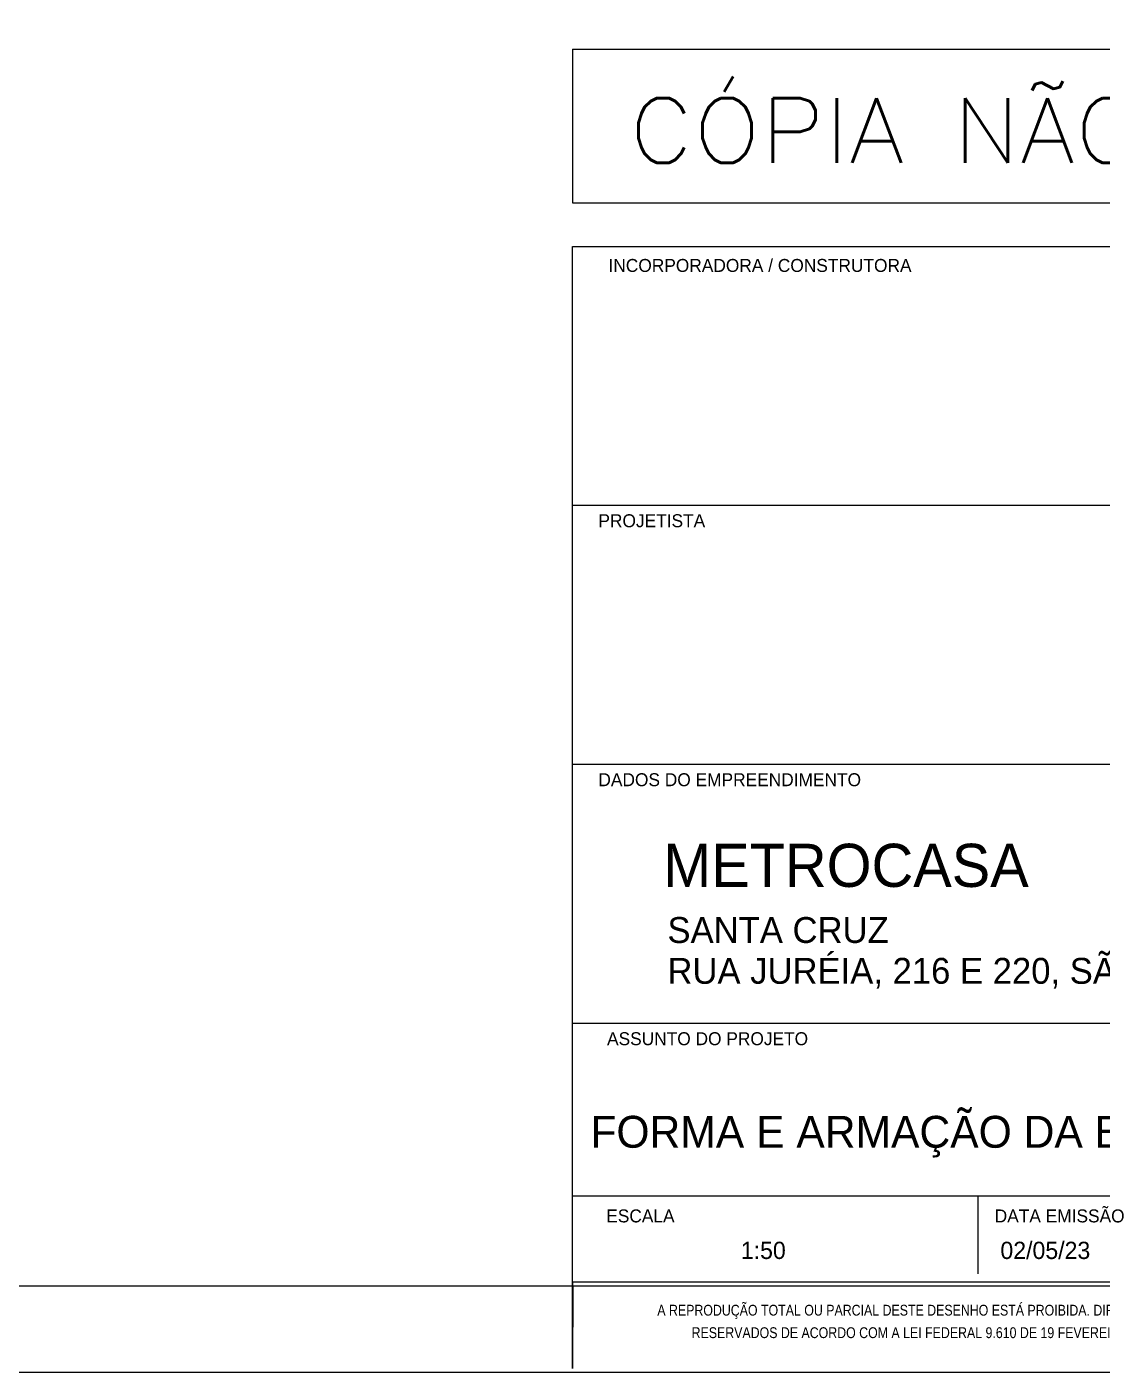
# Model space of a CAD drawing. Extents: x 0 to 84.1, y 0 to 59.4.
# Drawn here: x 59.24 to 71.69, y 0 to 15.58 of the extents above; entities that cross this region are included whole.
import ezdxf

# ---------------------------------------------------------------- set-up
doc = ezdxf.new("R2010")
doc.units = 0
doc.header["$MEASUREMENT"] = 0
doc.layers.get('0').update_dxf_attribs({"linetype": 'CONTINUOUS'})
for name, color, linetype in [('ARQ-MAR', 2, 'CONTINUOUS'), ('ARQ_CAR', 7, 'CONTINUOUS'), ('ARQ_CAR-TXT', 7, 'CONTINUOUS'), ('ARQ_FOLHA', 7, 'CONTINUOUS'), ('ARQ_TXT-2', 2, 'CONTINUOUS'), ('ARQ_TXT-4', 4, 'CONTINUOUS'), ('PENA_02', 2, 'CONTINUOUS'), ('PSG-NV1-HTC-251', 251, 'CONTINUOUS'), ('xx-folha', 7, 'CONTINUOUS')]:
    doc.layers.add(name, color=color, linetype=linetype)
doc.styles.add('01-MILLEU', font='GOTHIC.TTF')
doc.styles.add('CARIMBO', font='romans.shx', dxfattribs={"height": 30})
doc.styles.add('R300', font='SIMPLEX.SHX', dxfattribs={"width": 1.1, "height": 5.5})

msp = doc.modelspace()

# ---------------------------------------------------------------- linework, layer by layer
at = {"color": 5, "linetype": 'Continuous'}
for p, q in [((65.56, 15.324), (65.56, 13.545)), ((65.56, 15.324), (82.56, 15.324)), ((65.56, 13.545), (82.56, 13.545))]:
    msp.add_line(p, q, dxfattribs=at)
at = {"layer": 'ARQ-MAR', "color": 5}
msp.add_line((65.759, 2.04), (79.56, 2.04), dxfattribs=at)
at = {"layer": 'ARQ_CAR', "color": 5}
msp.add_lwpolyline([(65.56, 1.04), (65.56, 13.04), (83.06, 13.04), (83.06, 1.04)], close=True, dxfattribs=at)
for points in [[(83.06, 10.04), (65.56, 10.04)], [(83.06, 7.04), (65.56, 7.04)], [(65.56, 4.04), (83.06, 4.04)], [(65.56, 2.04), (79.56, 2.04)]]:
    msp.add_lwpolyline(points, dxfattribs=at)
at = {"layer": 'ARQ_CAR', "color": 3}
msp.add_lwpolyline([(70.259, 1.14), (70.259, 2.04)], dxfattribs=at)
at = {"layer": 'ARQ_FOLHA', "color": 1}
for p, q in [((65.56, 1.04), (65.56, 0.09)), ((65.56, 0.09), (65.56, 1.04)), ((65.561, 0.99), (65.56, 0.04)), ((65.561, 0.99), (65.56, 0.04)), ((65.56, 0.04), (65.561, 0.99))]:
    msp.add_line(p, q, dxfattribs=at)
for points in [[(0, 0), (84.1, 0), (84.1, 59.4), (0, 59.4)], [(2.5, 1), (83.1, 1), (83.1, 58.4), (2.5, 58.4)]]:
    msp.add_lwpolyline(points, close=True, dxfattribs=at)
at = {"layer": 'PENA_02', "linetype": 'Continuous'}
msp.add_lwpolyline([(0, 0), (84.1, 0), (84.1, 59.4), (0, 59.4), (0, 0)], dxfattribs=at)
msp.add_lwpolyline([(0, 0), (84.1, 0), (84.1, 59.4), (0, 59.4), (0, 0)], dxfattribs=at)
at = {"layer": 'xx-folha', "linetype": 'Continuous'}
msp.add_line((65.56, 0.04), (65.56, 1.08), dxfattribs=at)
msp.add_line((65.56, 0.04), (65.56, 1.08), dxfattribs=at)

# ---------------------------------------------------------------- texts
at = {"color": 5, "linetype": 'Continuous', "style": 'R300', "width": 1.1}
msp.add_text('CÓPIA NÃO CONTROLADA', height=0.75, dxfattribs=at).set_placement((66.218, 14.008))
at = {"layer": 'ARQ_CAR-TXT', "color": 1, "style": '01-MILLEU'}
for s, p in [('INCORPORADORA / CONSTRUTORA ', (65.976, 12.744)), ('PROJETISTA', (65.859, 9.787)), ('DADOS DO EMPREENDIMENTO', (65.859, 6.787)), ('ASSUNTO DO PROJETO', (65.959, 3.787)), ('ESCALA', (65.95, 1.734)), ('DATA EMISSÃO', (70.45, 1.734))]:
    msp.add_text(s, height=0.15, dxfattribs=at).set_placement(p)
at = {"layer": 'ARQ_CAR-TXT', "color": 4, "style": '01-MILLEU'}
msp.add_text('FORMA E ARMAÇÃO DA ESCADA DO DUPLEX', height=0.36915, dxfattribs=at).set_placement((65.766, 2.599))
at = {"layer": 'ARQ_TXT-2', "style": '01-MILLEU'}
for s, height, p in [('SANTA CRUZ', 0.3, (66.659, 4.971)), ('RUA JURÉIA, 216 E 220, SÃO PAULO/SP', 0.3, (66.659, 4.498)), ('02/05/23', 0.2, (70.516, 1.31))]:
    msp.add_text(s, height=height, dxfattribs=at).set_placement(p)
msp.add_attdef('1:50', (67.509, 1.31), '1:75', height=0.2, dxfattribs=at)
at = {"layer": 'ARQ_TXT-4', "style": '01-MILLEU'}
msp.add_attdef('METROCASA', (66.609, 5.62), 'CLIENTE', height=0.5, dxfattribs=at)
at = {"layer": 'PSG-NV1-HTC-251', "insert": (65.561, 1.04), "char_height": 0.125, "width": 8.46052, "attachment_point": 1, "line_spacing_factor": 1.25, "style": 'CARIMBO'}
msp.add_mtext('\\pxqc;{\\fArial Narrow|b0|i0|c0|p34;\\PA REPRODUÇÃO TOTAL OU PARCIAL DESTE DESENHO ESTÁ PROIBIDA. DIREITOS AUTORAIS \\PRESERVADOS DE ACORDO COM A LEI FEDERAL 9.610 DE 19 FEVEREIRO DE 1998.}', dxfattribs=at)

doc.saveas('drawing.dxf')
